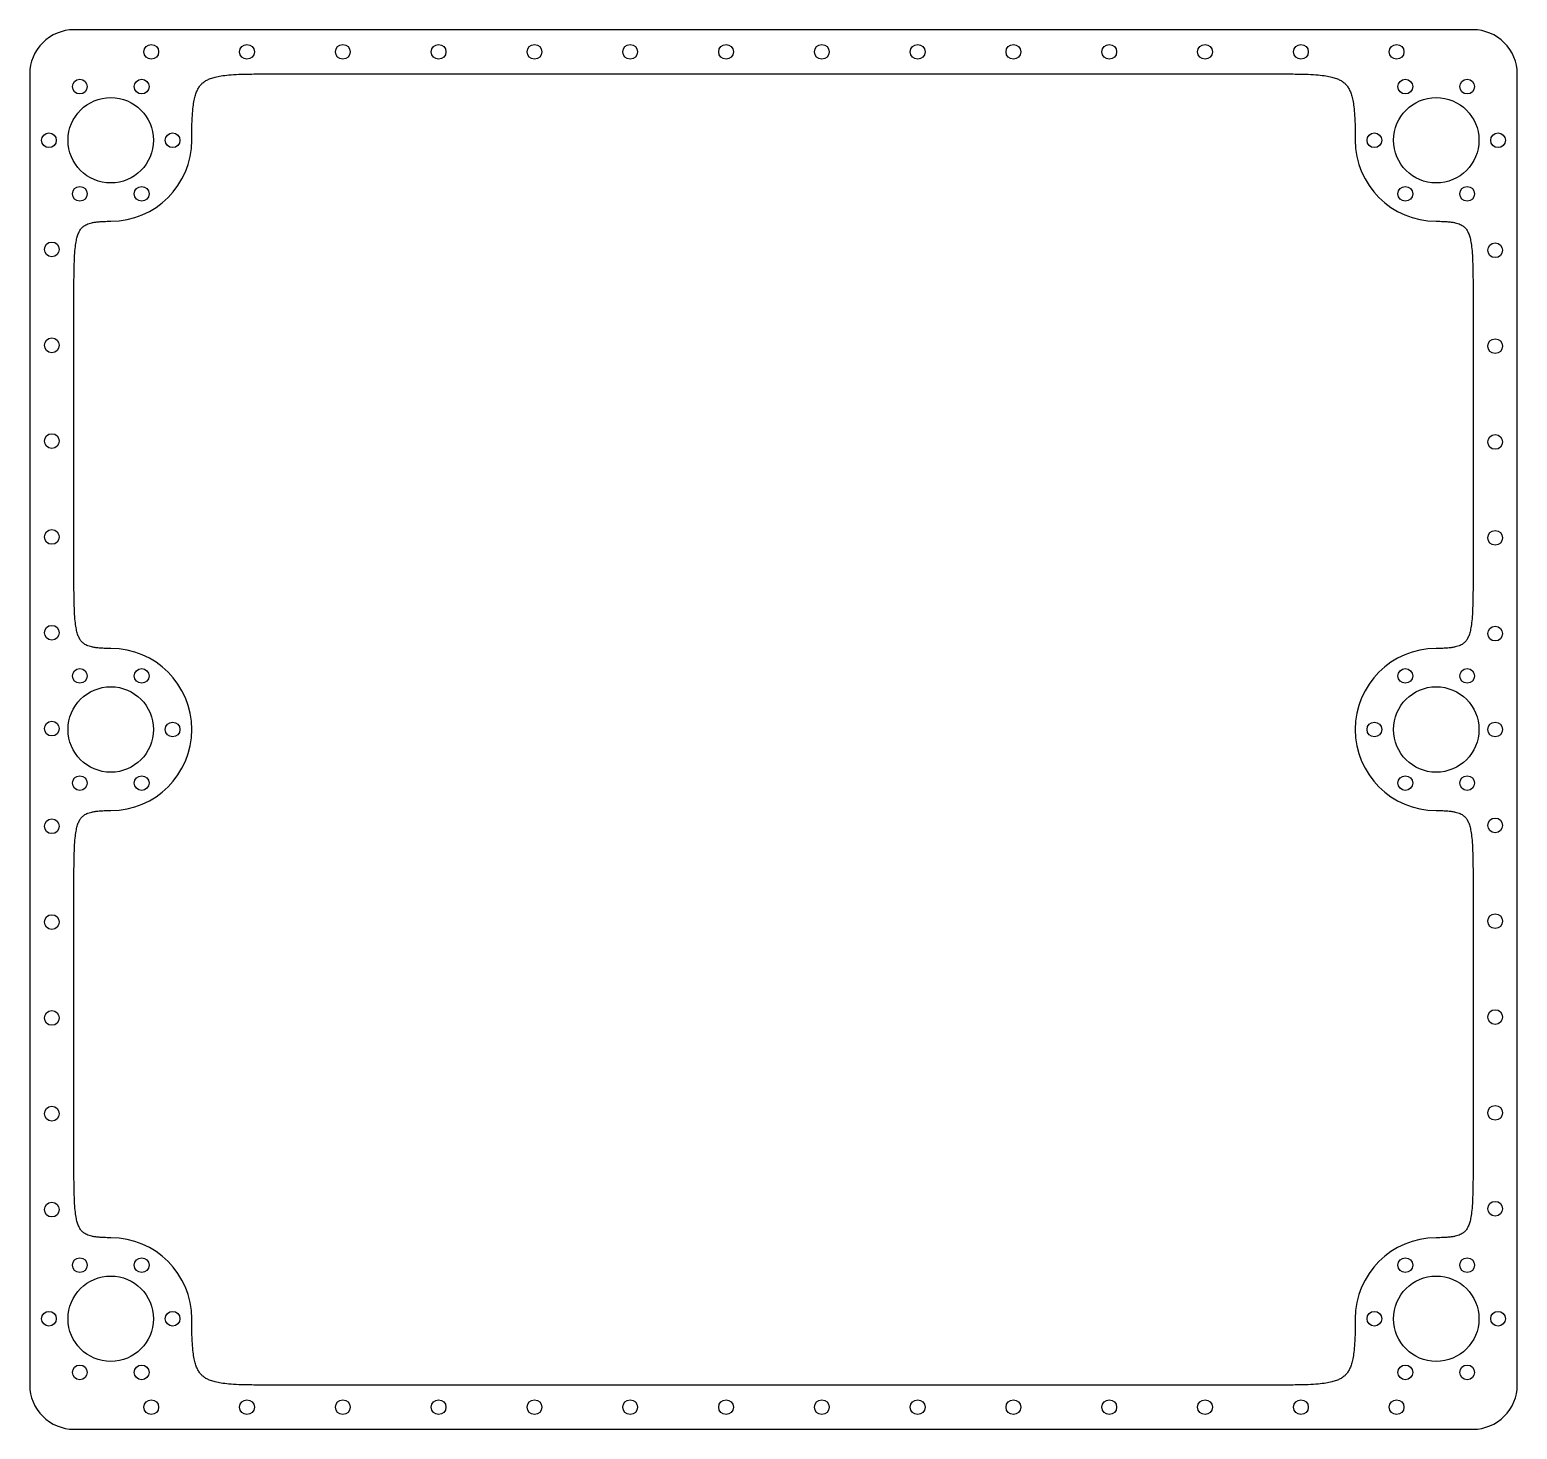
# Model space of a CAD drawing. Header units: millimetres. Extents: x -102 to 0, y -96 to 0.
import ezdxf

# ---------------------------------------------------------------- set-up
doc = ezdxf.new("R2010")
doc.units = ezdxf.units.MM
doc.layers.get('0').update_dxf_attribs({"linetype": 'CONTINUOUS'})

msp = doc.modelspace()

# ---------------------------------------------------------------- linework, layer by layer
for p, q in [((-86, -3.5), (-16, -3.5)), ((-98.5, -38), (-98.5, -18)), ((-3.5, -18), (-3.5, -38)), ((-98.5, -78), (-98.5, -58)), ((-3.5, -58), (-3.5, -78)), ((-16, -92.5), (-86, -92.5))]:
    msp.add_line(p, q)
msp.add_lwpolyline([(-0.5, -3.5, 0.414214), (-3.5, -0.5), (-98.5, -0.5, 0.414214), (-101.5, -3.5), (-101.5, -92.5, 0.414214), (-98.5, -95.5), (-3.5, -95.5, 0.414214), (-0.5, -92.5)], format="xyb", close=True)
for centre, radius in [((-93.25, -2), 0.5), ((-86.75, -2), 0.5), ((-80.24, -2), 0.5), ((-73.74, -2), 0.5), ((-67.23, -2), 0.5), ((-60.73, -2), 0.5), ((-54.22, -2), 0.5), ((-47.72, -2), 0.5), ((-41.21, -2), 0.5), ((-34.71, -2), 0.5), ((-28.2, -2), 0.5), ((-21.7, -2), 0.5), ((-15.19, -2), 0.5), ((-8.69, -2), 0.5), ((-98.1, -4.36), 0.5), ((-93.9, -4.36), 0.5), ((-8.1, -4.36), 0.5), ((-3.9, -4.36), 0.5), ((-96, -8), 2.9), ((-6, -8), 2.9), ((-100.2, -8), 0.5), ((-91.8, -8), 0.5), ((-10.2, -8), 0.5), ((-1.8, -8), 0.5), ((-98.1, -11.64), 0.5), ((-93.9, -11.64), 0.5), ((-8.1, -11.64), 0.5), ((-3.9, -11.64), 0.5), ((-100, -15.41), 0.5), ((-2, -15.47), 0.5), ((-100, -21.92), 0.5), ((-2, -21.98), 0.5), ((-100, -28.42), 0.5), ((-2, -28.48), 0.5), ((-100, -34.93), 0.5), ((-2, -34.99), 0.5), ((-100, -41.43), 0.5), ((-2, -41.49), 0.5), ((-98.1, -44.36), 0.5), ((-93.9, -44.36), 0.5), ((-8.1, -44.36), 0.5), ((-3.9, -44.36), 0.5), ((-96, -48), 2.9), ((-6, -48), 2.9), ((-100, -47.94), 0.5), ((-91.8, -48), 0.5), ((-10.2, -48), 0.5), ((-2, -48), 0.5), ((-98.1, -51.64), 0.5), ((-93.9, -51.64), 0.5), ((-8.1, -51.64), 0.5), ((-3.9, -51.64), 0.5), ((-100, -54.57), 0.5), ((-2, -54.51), 0.5), ((-100, -61.07), 0.5), ((-2, -61.01), 0.5), ((-100, -67.58), 0.5), ((-2, -67.52), 0.5), ((-100, -74.08), 0.5), ((-2, -74.02), 0.5), ((-100, -80.59), 0.5), ((-2, -80.53), 0.5), ((-98.1, -84.36), 0.5), ((-93.9, -84.36), 0.5), ((-8.1, -84.36), 0.5), ((-3.9, -84.36), 0.5), ((-96, -88), 2.9), ((-6, -88), 2.9), ((-100.2, -88), 0.5), ((-91.8, -88), 0.5), ((-10.2, -88), 0.5), ((-1.8, -88), 0.5), ((-98.1, -91.64), 0.5), ((-93.9, -91.64), 0.5), ((-8.1, -91.64), 0.5), ((-3.9, -91.64), 0.5), ((-93.25, -94), 0.5), ((-86.75, -94), 0.5), ((-80.24, -94), 0.5), ((-73.74, -94), 0.5), ((-67.23, -94), 0.5), ((-60.73, -94), 0.5), ((-54.22, -94), 0.5), ((-47.72, -94), 0.5), ((-41.21, -94), 0.5), ((-34.71, -94), 0.5), ((-28.2, -94), 0.5), ((-21.7, -94), 0.5), ((-15.19, -94), 0.5), ((-8.69, -94), 0.5)]:
    msp.add_circle(centre, radius)
for centre, start, end in [((-96, -8), -90, 0), ((-6, -8), 180, 270), ((-96, -48), -90, 90), ((-6, -48), 90, 270), ((-96, -88), 0, 90), ((-6, -88), 90, 180)]:
    msp.add_arc(centre, 5.5, start, end)
for points in [[(-90.5, -8), (-90.5, -3.5), (-86, -3.5)], [(-16, -3.5), (-11.5, -3.5), (-11.5, -8)], [(-98.5, -18), (-98.5, -13.5), (-96, -13.5)], [(-6, -13.5), (-3.5, -13.5), (-3.5, -18)], [(-96, -42.5), (-98.5, -42.5), (-98.5, -38)], [(-3.5, -38), (-3.5, -42.5), (-6, -42.5)], [(-98.5, -58), (-98.5, -53.5), (-96, -53.5)], [(-6, -53.5), (-3.5, -53.5), (-3.5, -58)], [(-96, -82.5), (-98.5, -82.5), (-98.5, -78)], [(-3.5, -78), (-3.5, -82.5), (-6, -82.5)], [(-86, -92.5), (-90.5, -92.5), (-90.5, -88)], [(-11.5, -88), (-11.5, -92.5), (-16, -92.5)]]:
    msp.add_rational_spline(points, [1, 2.33333333333, 1], degree=2)

doc.saveas('drawing.dxf')
